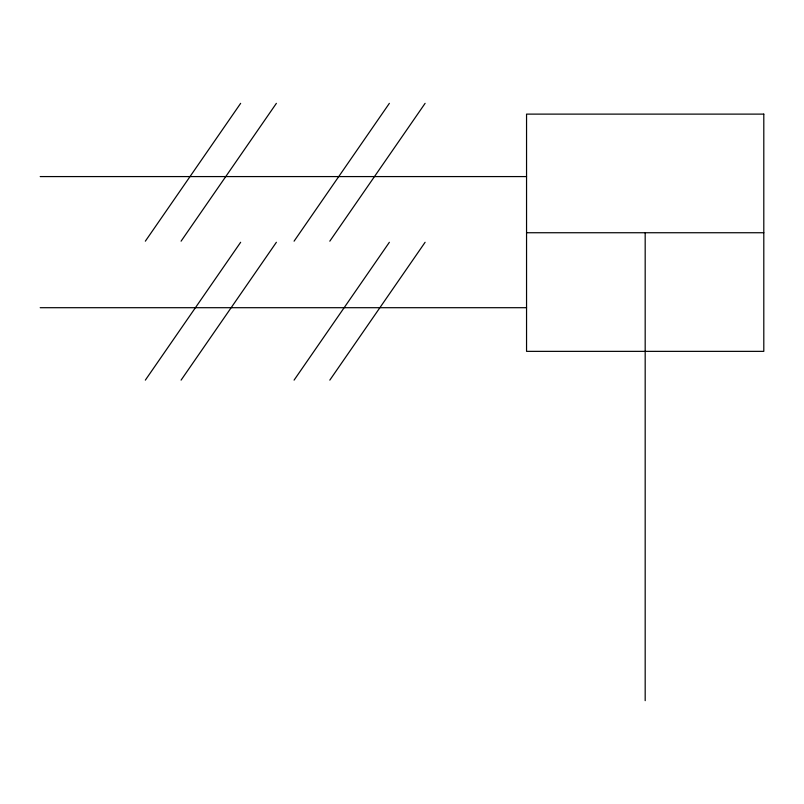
<?xml version="1.0" encoding="UTF-8"?>
<svg xmlns="http://www.w3.org/2000/svg" width="804" height="804" viewBox="0 0 804 804"><rect width="100%" height="100%" fill="white"/><g stroke="black" fill="none" stroke-linecap="round" stroke-linejoin="round"><path stroke-width="1.21" d="M145.343 241.18L240.647 103.344M181.081 241.18L276.385 103.344M145.343 380.131L240.647 242.285M181.081 380.131L276.385 242.285M294.073 241.18L389.367 103.344M329.811 241.18L425.105 103.344M294.073 380.131L389.367 242.285M329.811 380.131L425.105 242.285M40.2 176.578L526.55 176.578M526.55 232.738L763.8 232.738M40.2 307.701L526.55 307.701M645.18 232.738L645.18 700.656M763.8 114.118L526.55 114.118L526.55 351.358L763.8 351.358L763.8 114.118"/></g></svg>
